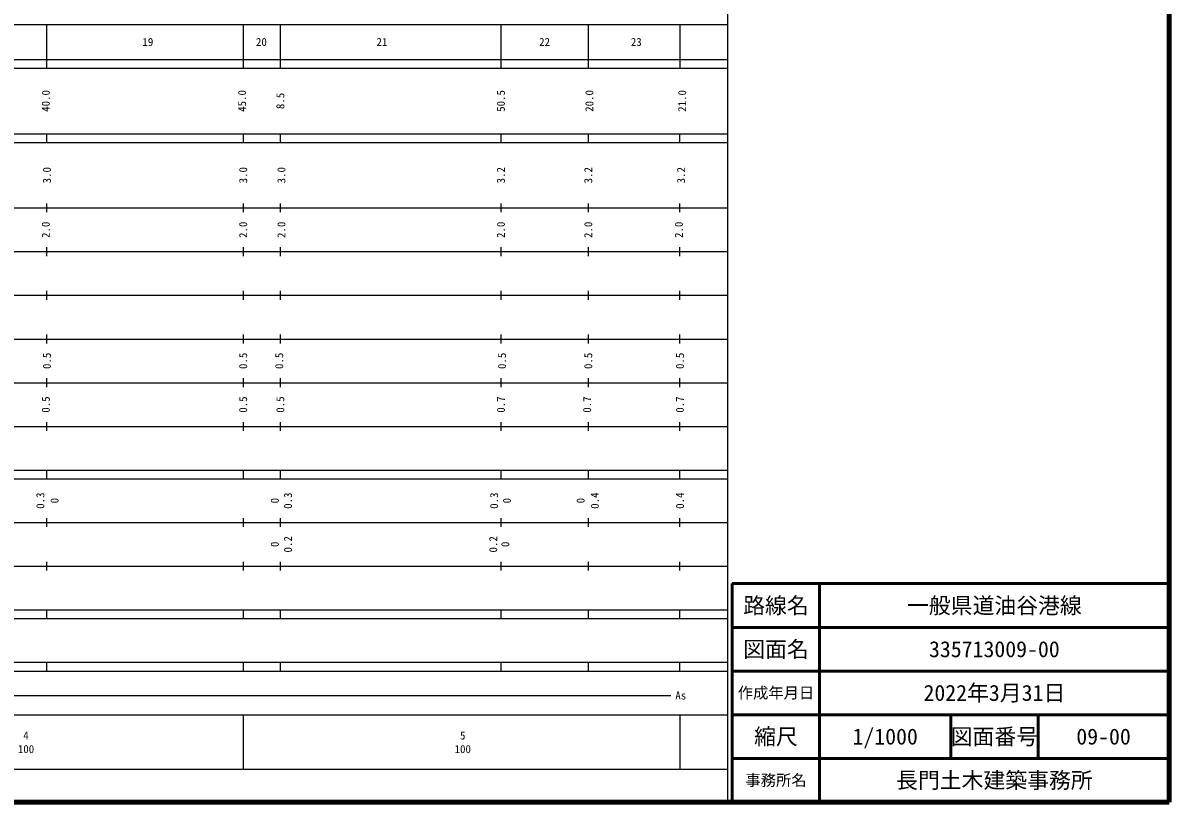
# Model space of a CAD drawing. Units: millimetres on the paper, enlarged 1000 times. Extents: x 40000 to 680000, y 20000 to 380000.
# Drawn here: x 417583 to 680000, y 20000 to 198357 of the extents above; entities that cross this region are included whole.
import ezdxf
from ezdxf.enums import TextEntityAlignment as Align

# ---------------------------------------------------------------- set-up
doc = ezdxf.new("R2010")
doc.units = ezdxf.units.MM
doc.header["$LTSCALE"] = 1000
for name, color, linetype, lineweight in [('M-TTL', 2, 'Continuous', 140), ('M-TTL-BAND', 7, 'Continuous', 25), ('M-TTL-FRAM', 2, 'Continuous', 50), ('M-TTL-LINE', 7, 'Continuous', 50), ('M-TTL-TXT', 7, 'Continuous', 13)]:
    doc.layers.add(name, color=color, linetype=linetype, lineweight=lineweight)
doc.styles.add('ＭＳ ゴシック', font='')
doc.styles.get('ＭＳ ゴシック').set_extended_font_data('MS Gothic')

msp = doc.modelspace()

# ---------------------------------------------------------------- linework, layer by layer
at = {"layer": 'M-TTL'}
for p, q in [((680000, 20000), (680000, 380000)), ((40000, 20000), (680000, 20000))]:
    msp.add_line(p, q, dxfattribs=at)
at = {"layer": 'M-TTL-BAND'}
for p, q in [((579000, 20000), (579000, 370000)), ((68000, 198000), (579000, 198000)), ((423000, 198000), (423000, 188000)), ((468000, 198000), (468000, 188000)), ((476500, 198000), (476500, 188000)), ((527000, 198000), (527000, 188000)), ((547000, 198000), (547000, 188000)), ((568000, 198000), (568000, 188000)), ((40000, 190000), (579000, 190000)), ((40000, 188000), (579000, 188000)), ((40000, 173000), (579000, 173000)), ((40000, 171000), (579000, 171000)), ((423000, 173000), (423000, 171000)), ((468000, 173000), (468000, 171000)), ((476500, 173000), (476500, 171000)), ((527000, 173000), (527000, 171000)), ((547000, 173000), (547000, 171000)), ((568000, 171000), (568000, 173000)), ((40000, 156000), (579000, 156000)), ((423000, 157000), (423000, 155000)), ((468000, 157000), (468000, 155000)), ((476500, 157000), (476500, 155000)), ((527000, 157000), (527000, 155000)), ((547000, 157000), (547000, 155000)), ((568000, 155000), (568000, 157000)), ((423000, 147000), (423000, 145000)), ((468000, 147000), (468000, 145000)), ((476500, 147000), (476500, 145000)), ((527000, 147000), (527000, 145000)), ((547000, 147000), (547000, 145000)), ((568000, 145000), (568000, 147000)), ((46000, 146000), (579000, 146000)), ((423000, 137000), (423000, 135000)), ((468000, 137000), (468000, 135000)), ((476500, 137000), (476500, 135000)), ((527000, 137000), (527000, 135000)), ((547000, 137000), (547000, 135000)), ((568000, 135000), (568000, 137000)), ((52000, 136000), (579000, 136000)), ((46000, 126000), (579000, 126000)), ((423000, 127000), (423000, 125000)), ((468000, 127000), (468000, 125000)), ((476500, 127000), (476500, 125000)), ((527000, 127000), (527000, 125000)), ((547000, 127000), (547000, 125000)), ((568000, 125000), (568000, 127000)), ((52000, 116000), (579000, 116000)), ((423000, 117000), (423000, 115000)), ((468000, 117000), (468000, 115000)), ((476500, 117000), (476500, 115000)), ((527000, 117000), (527000, 115000)), ((547000, 117000), (547000, 115000)), ((568000, 115000), (568000, 117000)), ((46000, 106000), (579000, 106000)), ((423000, 107000), (423000, 105000)), ((468000, 107000), (468000, 105000)), ((476500, 107000), (476500, 105000)), ((527000, 107000), (527000, 105000)), ((547000, 107000), (547000, 105000)), ((568000, 105000), (568000, 107000)), ((40000, 96000), (579000, 96000)), ((423000, 96000), (423000, 94000)), ((468000, 96000), (468000, 94000)), ((476500, 96000), (476500, 94000)), ((527000, 96000), (527000, 94000)), ((547000, 96000), (547000, 94000)), ((568000, 94000), (568000, 96000)), ((40000, 94000), (579000, 94000)), ((49000, 84000), (579000, 84000)), ((423000, 85000), (423000, 83000)), ((468000, 85000), (468000, 83000)), ((476500, 85000), (476500, 83000)), ((527000, 85000), (527000, 83000)), ((547000, 85000), (547000, 83000)), ((568000, 83000), (568000, 85000)), ((40000, 74000), (579000, 74000)), ((423000, 75000), (423000, 73000)), ((468000, 75000), (468000, 73000)), ((476500, 75000), (476500, 73000)), ((527000, 75000), (527000, 73000)), ((547000, 75000), (547000, 73000)), ((568000, 73000), (568000, 75000)), ((40000, 64000), (579000, 64000)), ((423000, 64000), (423000, 62000)), ((468000, 64000), (468000, 62000)), ((476500, 64000), (476500, 62000)), ((527000, 64000), (527000, 62000)), ((547000, 64000), (547000, 62000)), ((568000, 62000), (568000, 64000)), ((40000, 62000), (579000, 62000)), ((40000, 52000), (579000, 52000)), ((40000, 50000), (579000, 50000)), ((423000, 52000), (423000, 50000)), ((468000, 52000), (468000, 50000)), ((476500, 52000), (476500, 50000)), ((527000, 52000), (527000, 50000)), ((547000, 52000), (547000, 50000)), ((568000, 50000), (568000, 52000)), ((70805, 44406), (565903, 44406)), ((40000, 40000), (579000, 40000)), ((468000, 40000), (468000, 27500)), ((568000, 40000), (568000, 27500)), ((68000, 27500), (579000, 27500))]:
    msp.add_line(p, q, dxfattribs=at)
at = {"layer": 'M-TTL-FRAM'}
for p, q in [((680000, 70000), (580000, 70000)), ((580000, 70000), (580000, 20000))]:
    msp.add_line(p, q, dxfattribs=at)
at = {"layer": 'M-TTL-LINE'}
for p, q in [((600000, 70000), (600000, 20000)), ((680000, 60000), (580000, 60000)), ((680000, 50000), (580000, 50000)), ((680000, 40000), (580000, 40000)), ((630000, 40000), (630000, 30000)), ((650000, 40000), (650000, 30000)), ((680000, 30000), (580000, 30000))]:
    msp.add_line(p, q, dxfattribs=at)

# ---------------------------------------------------------------- texts
at = {"layer": 'M-TTL-BAND', "style": 'ＭＳ ゴシック'}
for s, p in [('19', (446184, 194000)), ('20', (472185, 194000)), ('21', (499769, 194000)), ('22', (537021, 194000)), ('23', (558021, 194000)), ('As', (568201, 44406)), ('4', (418288, 35238)), ('5', (518288, 35238)), ('100', (418288, 32131)), ('100', (518288, 32131))]:
    msp.add_text(s, height=1833, dxfattribs=at).set_placement(p, align=Align.MIDDLE_CENTER)
for s, p in [('40.0', (422816, 180500)), ('45.0', (467755, 180500)), ('8.5', (476505, 180500)), ('50.5', (527007, 180500)), ('20.0', (547258, 180500)), ('21.0', (568508, 180500)), ('3.0', (423066, 163500)), ('3.0', (468005, 163500)), ('3.0', (476755, 163500)), ('3.2', (527007, 163500)), ('3.2', (547008, 163500)), ('3.2', (568258, 163500)), ('2.0', (422816, 151000)), ('2.0', (468005, 151000)), ('2.0', (476755, 151000)), ('2.0', (527007, 151000)), ('2.0', (547008, 151000)), ('2.0', (567758, 151000)), ('0.5', (423066, 121000)), ('0.5', (468005, 121000)), ('0.5', (476255, 121000)), ('0.5', (527257, 121000)), ('0.5', (547008, 121000)), ('0.5', (568008, 121000)), ('0.5', (422816, 111000)), ('0.5', (468005, 111000)), ('0.5', (476505, 111000)), ('0.7', (527007, 111000)), ('0.7', (546758, 111000)), ('0.7', (568008, 111000)), ('0.3', (421566, 89000)), ('0', (424816, 89000)), ('0', (475255, 89000)), ('0.3', (478255, 89000)), ('0.3', (525453, 89000)), ('0', (528393, 89000)), ('0', (545258, 89000)), ('0.4', (548508, 89000)), ('0.4', (568008, 89000)), ('0', (475255, 79000)), ('0.2', (478255, 79000)), ('0.2', (525257, 79000)), ('0', (528007, 79000))]:
    msp.add_text(s, height=1833, rotation=90, dxfattribs=at).set_placement(p, align=Align.MIDDLE_CENTER)
at = {"layer": 'M-TTL-TXT', "style": 'ＭＳ ゴシック'}
for s, height, p in [('路線名', 3666, (590000, 65000)), ('一般県道油谷港線', 3666, (640000, 65000)), ('図面名', 3666, (590000, 55000)), ('335713009-00', 3666, (640000, 55000)), ('2022年3月31日', 3666, (640000, 45000)), ('作成年月日', 2566, (590000, 45000)), ('縮尺', 3666, (590000, 35000)), ('1/1000', 3666, (615000, 35000)), ('図面番号', 3666, (640000, 35000)), ('09-00', 3666, (665000, 35000)), ('事務所名', 2566, (590000, 25000)), ('長門土木建築事務所', 3666, (640000, 25000))]:
    msp.add_text(s, height=height, dxfattribs=at).set_placement(p, align=Align.MIDDLE_CENTER)

doc.saveas('drawing.dxf')
